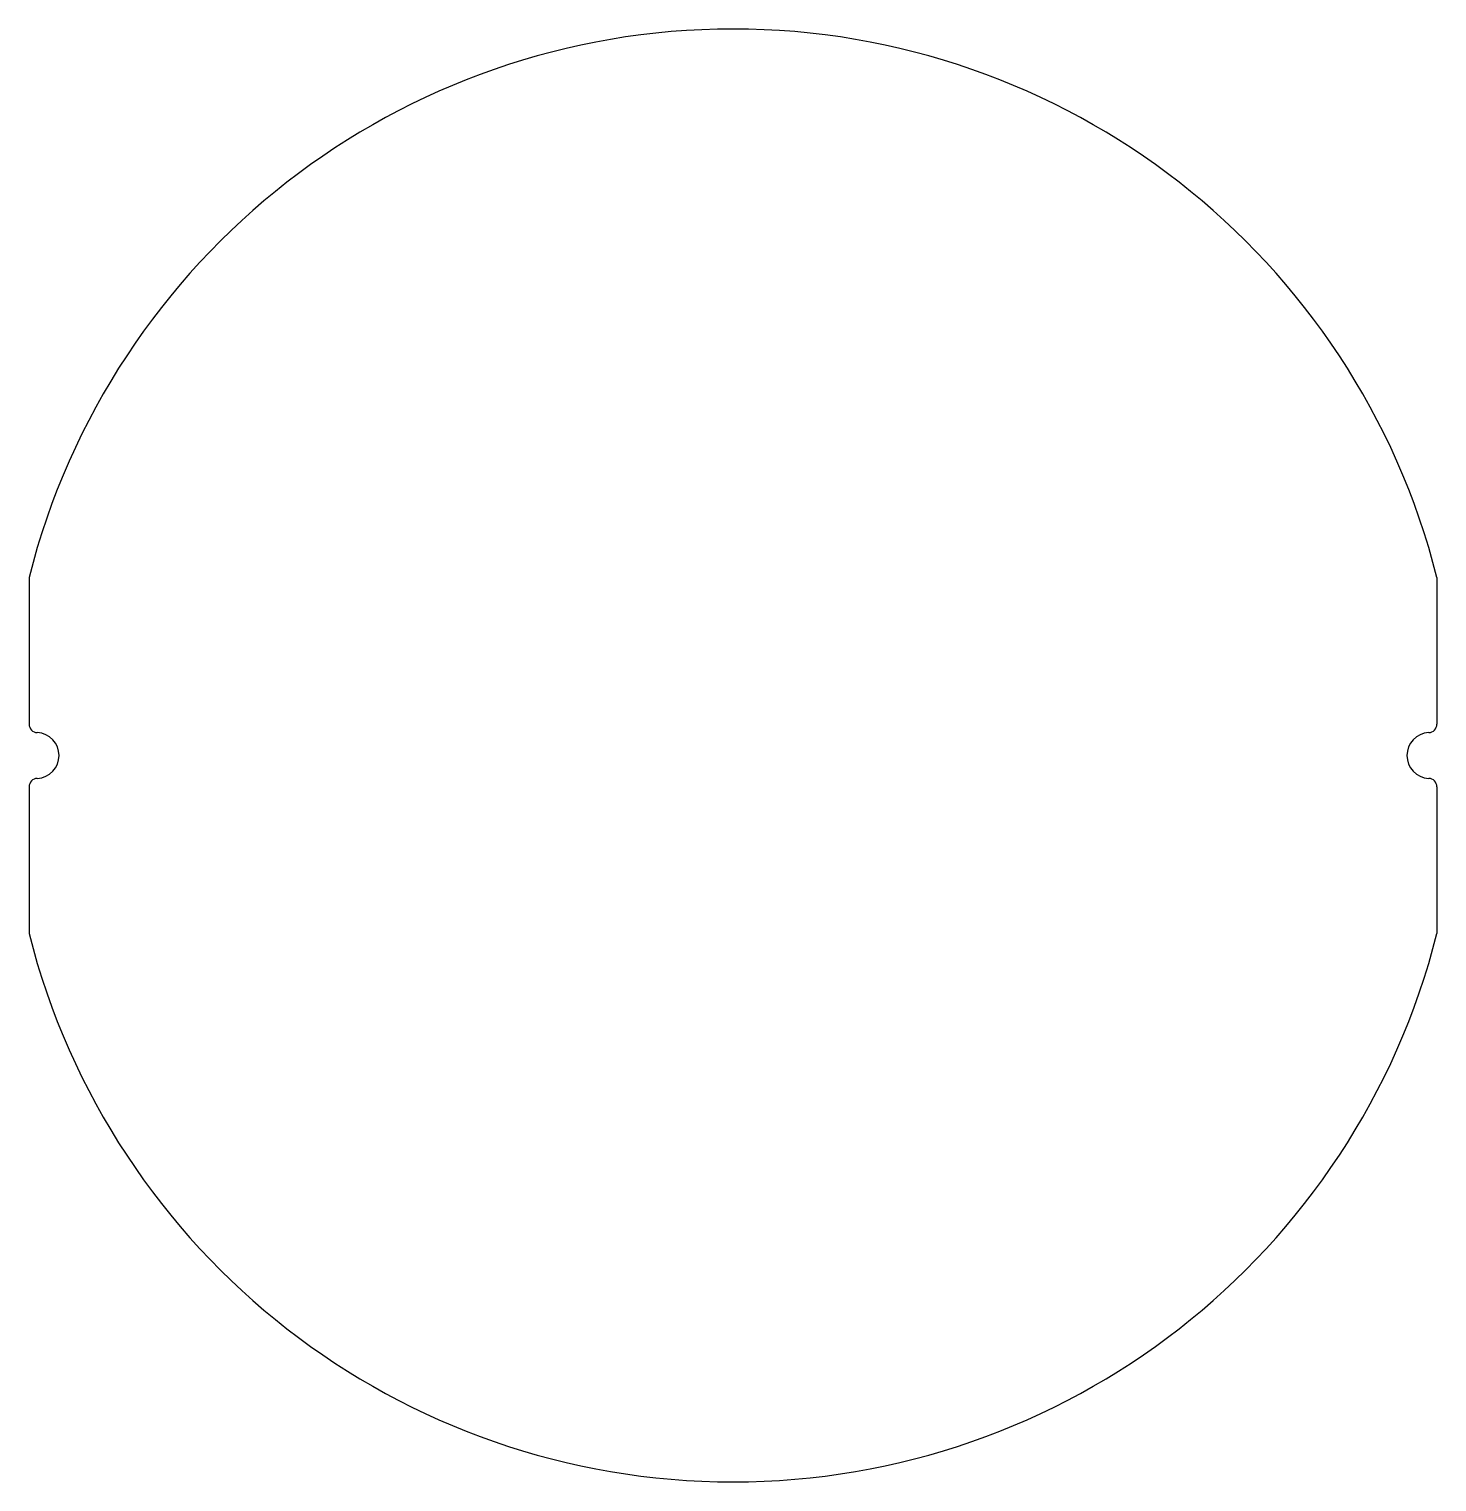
# Model space of a CAD drawing. Header units: millimetres. Extents: x 519.9 to 569.1, y 223.2 to 274.
import ezdxf

# ---------------------------------------------------------------- set-up
doc = ezdxf.new("R2010")
doc.units = ezdxf.units.MM

msp = doc.modelspace()

# ---------------------------------------------------------------- linework, layer by layer
for p, q in [((519.858, 254.784), (519.858, 249.656)), ((569.108, 254.784), (569.108, 249.656)), ((519.858, 247.459), (519.858, 242.331)), ((569.108, 247.459), (569.108, 242.331))]:
    msp.add_line(p, q)
for centre, radius, start, end in [((544.483, 248.558), 25.4, 14.19, 165.81), ((520.158, 249.656), 0.3, 180, 267.3947), ((568.808, 249.656), 0.3, 272.6053, 0), ((520.108, 248.558), 0.8, 272.6053, 87.3947), ((568.858, 248.558), 0.8, 92.6053, 267.3947), ((520.158, 247.459), 0.3, 92.6053, 180), ((568.808, 247.459), 0.3, 360, 87.3947), ((544.483, 248.558), 25.4, 194.19, 345.81)]:
    msp.add_arc(centre, radius, start, end)

doc.saveas('drawing.dxf')
